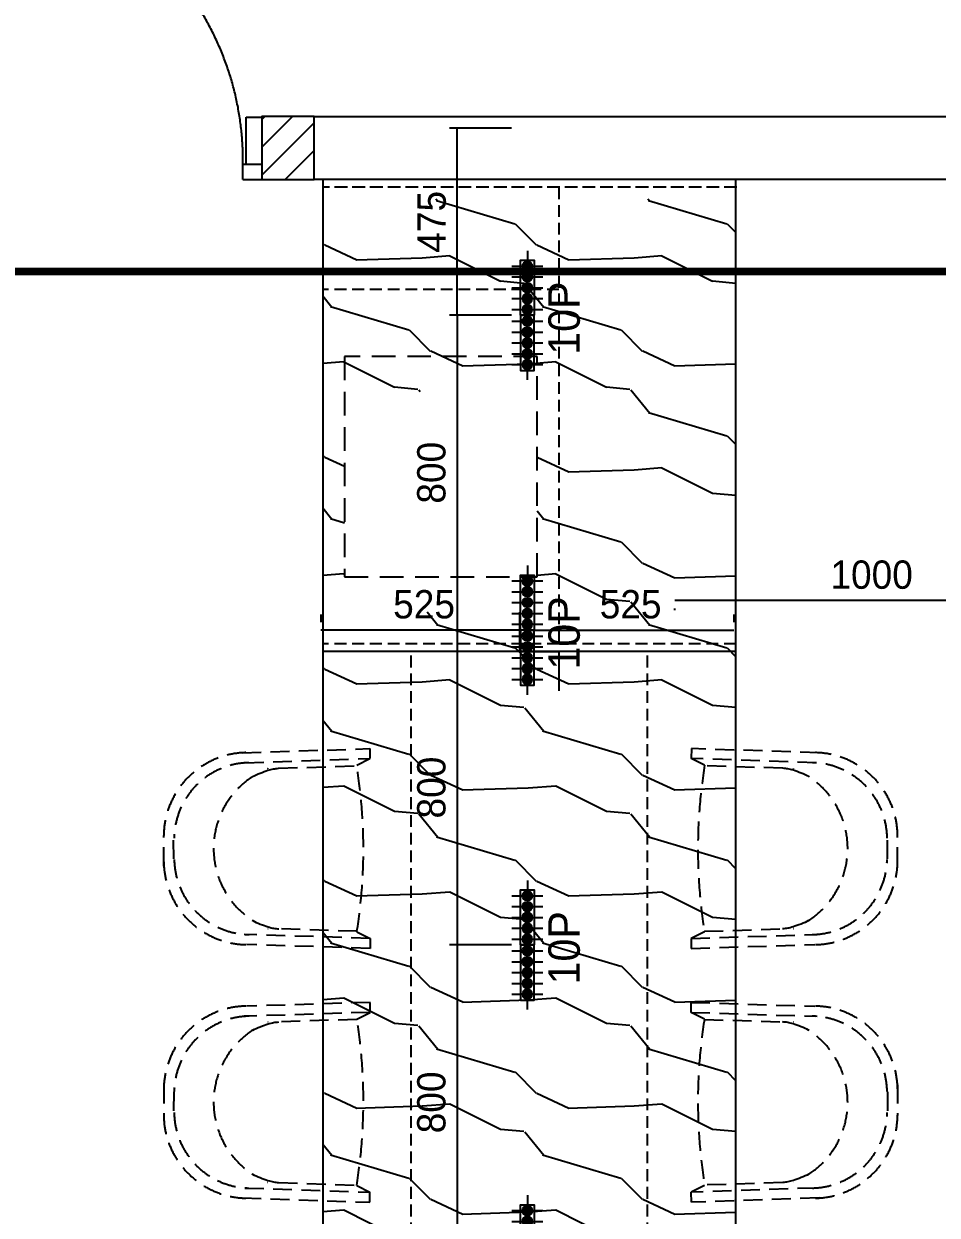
# Model space of a CAD drawing. Header units: millimetres. Extents: x 346859 to 753976, y -86090 to 5333.
# Drawn here: x 434973 to 437295, y -16846 to -13819 of the extents above; entities that cross this region are included whole.
import ezdxf

# ---------------------------------------------------------------- set-up
doc = ezdxf.new("R2010")
doc.units = ezdxf.units.MM
doc.header["$LTSCALE"] = 60
for name, pattern in [('ACAD_ISO05W100', [33, 24, -3, 0, -3, 0, -3]), ('DASHED', [0.75, 0.5, -0.25]), ('DASHEDX2', [1.5, 1, -0.5]), ('DH-HID2', [1.2, 0.8, -0.4]), ('HID2', [1, 0.5, -0.5])]:
    doc.linetypes.add(name, pattern=pattern)
for name, color, linetype in [('0-ELC TEXT', 7, 'Continuous'), ('03-WAL NEW', 3, 'Continuous'), ('06-FUR', 6, 'Continuous'), ('07-DIM WAL', 5, 'Continuous'), ('2CONTINUOUS', 2, 'Continuous'), ('3.기호.계단선', 30, 'Continuous'), ('ac-door', 30, 'Continuous'), ('ac-Ref', 8, 'Continuous'), ('ac-wall-fin', 3, 'Continuous'), ('FU-FURM', 251, 'DH-HID2'), ('FUR', 8, 'DASHED'), ('HAT', 8, 'Continuous'), ('RC-LIGHT', 7, 'Continuous')]:
    doc.layers.add(name, color=color, linetype=linetype)
doc.styles.add('YOURNAME', font='HY울릉도M.TTF')
doc.styles.add('코레일둥고', font='Korail_Round_Gothic_Medium.ttf')
doc.dimstyles.new('40', dxfattribs={"dimscale": 40, "dimtxt": 1.8, "dimasz": 0.9, "dimexe": 0.5, "dimexo": 1, "dimgap": 0.7, "dimtad": 1, "dimdec": 0, "dimzin": 0, "dimdsep": 46, "dimtxsty": 'YOURNAME', "dimblk": 'NONE', "dimcen": 0, "dimclrd": 1, "dimclre": 1, "dimclrt": 7, "dimadec": 0, "dimazin": 0, "dimtfac": 1, "dimtdec": 0, "dimtix": 1, "dimtmove": 2, "dimatfit": 3, "dimldrblk": 'NONE', "dimfxl": 1, "dimtolj": 1, "dimtzin": 0, "dimarcsym": 0})

# ---------------------------------------------------------------- blocks, each defined once
blk = doc.blocks.new('VUSAUSEH')
at = {"layer": '2CONTINUOUS'}
blk.add_lwpolyline([(409911.2, 43123.2), (411673.2, 43123.2), (411673.2, 43223.2), (412785.2, 43223.2), (412785.2, 44084.2), (412985.2, 44084.2), (412985.2, 43163.2), (413398.2, 43163.2), (413398.2, 42963.2), (409911.2, 42963.2), (409911.2, 43123.2)], dxfattribs=at)
blk = doc.blocks.new('cjswjdeh')
at = {"layer": '03-WAL NEW'}
h = blk.add_hatch(dxfattribs=at)
h.set_pattern_fill('_USER', color=256, scale=50, angle=45, pattern_type=0)
h.set_pattern_definition([(45, (25800, -71), (-35.355339, 35.355339), [])])
h.paths.add_polyline_path([(435578.2, 42963.2), (435711.2, 42963.2), (435711.2, 43123.2), (435578.2, 43123.2)])
at = {"layer": 'HAT', "transparency": 33554687}
h = blk.add_hatch(dxfattribs=at)
h.set_pattern_fill('WOOD2', color=8, scale=15, angle=45)
h.set_pattern_definition([(153.4349, (25875.05, -196.95), (-808.222738, 269.40823), [144.5792, -1060.24832]), (184.3987, (25745.73, -132.296), (-2963.484369, -269.4073056), [70.25297, -3442.39367]), (181.8476, (25945.092, 131.723), (-7812.8229254, -269.40625675), [167.11955, -8188.86272]), (154.9831, (25778.06, 126.335), (-2963.4845503, 1347.0387427), [89.1898, -4370.3009]), (135, (25966.64, -105.36), (-538.81537, 5e-14), [76.2, -304.8]), (163.4429, (25912.763, -51.474), (5388.15302737, -1616.4487762), [207.9856, -10191.2905]), (129.2894, (25713.4, 7.796), (2155.2609596, -2694.0770352), [76.58024, -3752.42252]), (174.8056, (25664.91, 67.066), (2424.669286, -269.406506), [59.5141, -2916.19114])])
h.paths.add_polyline_path([(436783.2, 42913.5), (435733.2, 42913.5), (435733.2, 39563.2), (436783.2, 39563.2)])
h.paths.add_polyline_path([(435788.2, 41863.5), (436278.2, 41863.5), (436278.2, 42423.5), (435788.2, 42423.5)], flags=16)
at = {"layer": '03-WAL NEW'}
blk.add_lwpolyline([(435578.2, 42963.2), (435711.2, 42963.2), (435711.2, 43123.2), (435578.2, 43123.2)], close=True, dxfattribs=at)
at = {"layer": '06-FUR', "color": 8}
blk.add_line((436783.2, 41763.5), (435733.2, 41763.5), dxfattribs=at)
blk.add_lwpolyline([(436783.2, 42963.2), (435733.2, 42963.2), (435733.2, 39563.2), (436783.2, 39563.2)], close=True, dxfattribs=at)
at = {"layer": '06-FUR', "color": 8, "linetype": 'DASHEDX2'}
blk.add_lwpolyline([(435788.2, 41953.5), (436278.2, 41953.5), (436278.2, 42513.5), (435788.2, 42513.5)], close=True, dxfattribs=at)
at = {"layer": '06-FUR', "color": 8}
blk.add_lwpolyline([(436233.2, 41863.5), (436233.2, 41763.5), (436333.2, 41763.5), (436333.2, 41663.5)], dxfattribs=at)
at = {"layer": 'ac-door'}
for p, q in [((435530.4, 42963.2), (435530.4, 43001.2)), ((435578.2, 43001.2), (435530.4, 43001.2)), ((435530.4, 42963.2), (435578.2, 42963.2))]:
    blk.add_line(p, q, dxfattribs=at)
at = {"layer": 'ac-Ref', "linetype": 'ACAD_ISO05W100'}
blk.add_arc((434803.2, 43011.3), 727.2, 359.2023, 90.5641, dxfattribs=at)
at = {"layer": 'ac-wall-fin'}
for p, q in [((435538.4, 43001.2), (435538.4, 43121.2)), ((435538.4, 43121.2), (435578.2, 43121.2))]:
    blk.add_line(p, q, dxfattribs=at)
at = {"layer": 'FU-FURM', "color": 8}
for p, q in [((435528.4, 41506.2), (435853.2, 41517.1)), ((435853.2, 41517.1), (435853.2, 41491.7)), ((436670, 41517.1), (436669.9, 41491.7)), ((436994.7, 41506.2), (436670, 41517.1)), ((435535.1, 41481), (435853.2, 41491.7)), ((435620.9, 41467), (435819.4, 41473.6)), ((435819.4, 41474.7), (435853.2, 41491.7)), ((436988.1, 41481), (436669.9, 41491.7)), ((436703.8, 41474.7), (436669.9, 41491.7)), ((436902.3, 41467), (436703.7, 41473.6)), ((435554.7, 41445.9), (435558.9, 41448)), ((435558.9, 41448), (435563.7, 41450.3)), ((435563.7, 41450.3), (435568.7, 41452.5)), ((435568.7, 41452.5), (435574, 41454.6)), ((435574, 41454.6), (435579.2, 41456.7)), ((435579.2, 41456.7), (435584.4, 41458.6)), ((435584.4, 41458.6), (435589.2, 41460.3)), ((435589.2, 41460.3), (435593.6, 41461.8)), ((435593.6, 41461.8), (435597.6, 41463)), ((435597.6, 41463), (435601.2, 41463.9)), ((435601.2, 41463.9), (435604.6, 41464.7)), ((435604.6, 41464.7), (435607.9, 41465.3)), ((435607.9, 41465.3), (435611, 41465.8)), ((435611, 41465.8), (435614.2, 41466.2)), ((435614.2, 41466.2), (435617.5, 41466.6)), ((435617.5, 41466.6), (435620.9, 41467)), ((436905.7, 41466.6), (436902.3, 41467)), ((436909, 41466.2), (436905.7, 41466.6)), ((436912.1, 41465.8), (436909, 41466.2)), ((436915.3, 41465.3), (436912.1, 41465.8)), ((436918.6, 41464.7), (436915.3, 41465.3)), ((436921.9, 41463.9), (436918.6, 41464.7)), ((436925.6, 41463), (436921.9, 41463.9)), ((436929.5, 41461.8), (436925.6, 41463)), ((436933.9, 41460.3), (436929.5, 41461.8)), ((436938.8, 41458.6), (436933.9, 41460.3)), ((436943.9, 41456.7), (436938.8, 41458.6)), ((436949.2, 41454.6), (436943.9, 41456.7)), ((436954.4, 41452.5), (436949.2, 41454.6)), ((436959.5, 41450.3), (436954.4, 41452.5)), ((436964.2, 41448), (436959.5, 41450.3)), ((436968.5, 41445.9), (436964.2, 41448)), ((435328.9, 41218.7), (435328.9, 41296.6)), ((437194.2, 41218.7), (437194.3, 41296.6)), ((435354.3, 41236.7), (435354.2, 41289.8)), ((437168.9, 41236.7), (437168.9, 41289.8)), ((435555.1, 41079.9), (435559.4, 41077.7)), ((436968, 41079.9), (436963.8, 41077.7)), ((435559.4, 41077.7), (435564.1, 41075.5)), ((435564.1, 41075.5), (435569.2, 41073.3)), ((435569.2, 41073.3), (435574.5, 41071.1)), ((435574.5, 41071.1), (435579.7, 41069.1)), ((435579.7, 41069.1), (435584.9, 41067.2)), ((435584.9, 41067.2), (435589.7, 41065.5)), ((435589.7, 41065.5), (435594.1, 41064)), ((435594.1, 41064), (435598.1, 41062.9)), ((435598.1, 41062.9), (435601.7, 41061.9)), ((435601.7, 41061.9), (435605.1, 41061.1)), ((435605.1, 41061.1), (435608.4, 41060.5)), ((435608.4, 41060.5), (435611.5, 41060)), ((435611.5, 41060), (435614.7, 41059.6)), ((435614.7, 41059.6), (435618, 41059.3)), ((435618, 41059.3), (435621.4, 41058.9)), ((435820, 41052.7), (435621.4, 41058.9)), ((435819.9, 41051.6), (435853.8, 41034.8)), ((436703.2, 41051.6), (436669.4, 41034.8)), ((436703.2, 41052.7), (436901.8, 41058.9)), ((436905.2, 41059.3), (436901.8, 41058.9)), ((436908.5, 41059.6), (436905.2, 41059.3)), ((436911.6, 41060), (436908.5, 41059.6)), ((436914.8, 41060.5), (436911.6, 41060)), ((436918, 41061.1), (436914.8, 41060.5)), ((436921.4, 41061.9), (436918, 41061.1)), ((436925.1, 41062.9), (436921.4, 41061.9)), ((436929, 41064), (436925.1, 41062.9)), ((436933.4, 41065.5), (436929, 41064)), ((436938.3, 41067.2), (436933.4, 41065.5)), ((436943.4, 41069.1), (436938.3, 41067.2)), ((436948.7, 41071.1), (436943.4, 41069.1)), ((436954, 41073.3), (436948.7, 41071.1)), ((436959, 41075.5), (436954, 41073.3)), ((436963.8, 41077.7), (436959, 41075.5)), ((435853.8, 41034.8), (435533.2, 41044.7)), ((435853.8, 41009.4), (435539.7, 41019.1)), ((435853.8, 41034.8), (435853.8, 41009.4)), ((436669.4, 41034.8), (436669.3, 41009.4)), ((436669.3, 41009.4), (436983.5, 41019.1)), ((436669.4, 41034.8), (436989.9, 41044.7)), ((435853.8, 40872.2), (435539.7, 40862.4)), ((435853.8, 40846.8), (435853.8, 40872.2)), ((436669.3, 40872.2), (436983.5, 40862.4)), ((436669.4, 40846.8), (436669.3, 40872.2)), ((435853.8, 40846.8), (435533.2, 40836.8)), ((435819.9, 40829.9), (435853.8, 40846.8)), ((436669.4, 40846.8), (436989.9, 40836.8)), ((436703.2, 40829.9), (436669.4, 40846.8)), ((435564.1, 40806.1), (435569.2, 40808.3)), ((435569.2, 40808.3), (435574.5, 40810.4)), ((435574.5, 40810.4), (435579.7, 40812.5)), ((435579.7, 40812.5), (435584.9, 40814.4)), ((435584.9, 40814.4), (435589.7, 40816.1)), ((435589.7, 40816.1), (435594.1, 40817.5)), ((435594.1, 40817.5), (435598.1, 40818.7)), ((435598.1, 40818.7), (435601.7, 40819.6)), ((435601.7, 40819.6), (435605.1, 40820.4)), ((435605.1, 40820.4), (435608.4, 40821)), ((435608.4, 40821), (435611.5, 40821.5)), ((435611.5, 40821.5), (435614.7, 40821.9)), ((435614.7, 40821.9), (435618, 40822.3)), ((435618, 40822.3), (435621.4, 40822.7)), ((435820, 40828.8), (435621.4, 40822.7)), ((436703.2, 40828.8), (436901.8, 40822.7)), ((436905.2, 40822.3), (436901.8, 40822.7)), ((436908.5, 40821.9), (436905.2, 40822.3)), ((436911.6, 40821.5), (436908.5, 40821.9)), ((436914.8, 40821), (436911.6, 40821.5)), ((436918, 40820.4), (436914.8, 40821)), ((436921.4, 40819.6), (436918, 40820.4)), ((436925.1, 40818.7), (436921.4, 40819.6)), ((436929, 40817.5), (436925.1, 40818.7)), ((436933.4, 40816.1), (436929, 40817.5)), ((436938.3, 40814.4), (436933.4, 40816.1)), ((436943.4, 40812.5), (436938.3, 40814.4)), ((436948.7, 40810.4), (436943.4, 40812.5)), ((436954, 40808.3), (436948.7, 40810.4)), ((436959, 40806.1), (436954, 40808.3)), ((435555.1, 40801.7), (435559.4, 40803.9)), ((435559.4, 40803.9), (435564.1, 40806.1)), ((436963.8, 40803.9), (436959, 40806.1)), ((436968, 40801.7), (436963.8, 40803.9)), ((435328.9, 40662.9), (435328.9, 40584.9)), ((437194.2, 40662.9), (437194.3, 40584.9)), ((435354.3, 40644.8), (435354.2, 40591.7)), ((437168.9, 40644.8), (437168.9, 40591.7)), ((435554.7, 40435.7), (435558.9, 40433.5)), ((435558.9, 40433.5), (435563.7, 40431.3)), ((435563.7, 40431.3), (435568.7, 40429.1)), ((435568.7, 40429.1), (435574, 40426.9)), ((435574, 40426.9), (435579.2, 40424.9)), ((435579.2, 40424.9), (435584.4, 40423)), ((435584.4, 40423), (435589.2, 40421.2)), ((435589.2, 40421.2), (435593.6, 40419.8)), ((435593.6, 40419.8), (435597.6, 40418.6)), ((435597.6, 40418.6), (435601.2, 40417.6)), ((435601.2, 40417.6), (435604.6, 40416.9)), ((435604.6, 40416.9), (435607.9, 40416.2)), ((435607.9, 40416.2), (435611, 40415.7)), ((435611, 40415.7), (435614.2, 40415.3)), ((435614.2, 40415.3), (435617.5, 40414.9)), ((435617.5, 40414.9), (435620.9, 40414.6)), ((435620.9, 40414.6), (435819.4, 40407.9)), ((436902.3, 40414.6), (436703.7, 40407.9)), ((436905.7, 40414.9), (436902.3, 40414.6)), ((436909, 40415.3), (436905.7, 40414.9)), ((436912.1, 40415.7), (436909, 40415.3)), ((436915.3, 40416.2), (436912.1, 40415.7)), ((436918.6, 40416.9), (436915.3, 40416.2)), ((436921.9, 40417.6), (436918.6, 40416.9)), ((436925.6, 40418.6), (436921.9, 40417.6)), ((436929.5, 40419.8), (436925.6, 40418.6)), ((436933.9, 40421.2), (436929.5, 40419.8)), ((436938.8, 40423), (436933.9, 40421.2)), ((436943.9, 40424.9), (436938.8, 40423)), ((436949.2, 40426.9), (436943.9, 40424.9)), ((436954.4, 40429.1), (436949.2, 40426.9)), ((436959.5, 40431.3), (436954.4, 40429.1)), ((436964.2, 40433.5), (436959.5, 40431.3)), ((436968.5, 40435.7), (436964.2, 40433.5)), ((435535.1, 40400.5), (435853.2, 40389.9)), ((435819.4, 40406.8), (435853.2, 40389.9)), ((435853.2, 40364.5), (435853.2, 40389.9)), ((436703.8, 40406.8), (436669.9, 40389.9)), ((436988.1, 40400.5), (436669.9, 40389.9)), ((436670, 40364.5), (436669.9, 40389.9)), ((435528.4, 40375.4), (435853.2, 40364.5)), ((436994.7, 40375.4), (436670, 40364.5))]:
    blk.add_line(p, q, dxfattribs=at)
for centre, radius, start, end in [((435542.5, 41293.3), 213.6, 91.3567, 179.233), ((436980.7, 41293.3), 213.6, 0.767, 88.6433), ((435549.8, 41287), 194.3, 91.3565, 179.233), ((434506, 41261.6), 1330.6, 350.9232, 9.2189), ((438017.2, 41261.6), 1330.6, 170.7811, 189.0768), ((436973.4, 41287), 194.3, 0.767, 88.6435), ((435674.3, 41263), 218.5, 123.195, 236.9472), ((435674.3, 41263), 218.5, 111.67, 111.7928), ((436848.8, 41263), 218.5, 68.2072, 68.33), ((436848.8, 41263), 218.5, 303.0528, 56.805), ((435549.9, 41238.7), 194.3, 180.9092, 268.7854), ((436973.3, 41238.7), 194.3, 271.2146, 359.0908), ((435542.6, 41232.4), 213.6, 180.9092, 268.7855), ((436980.6, 41232.4), 213.6, 271.2145, 359.0908), ((435674.3, 41263), 218.5, 248.3494, 248.4722), ((436848.8, 41263), 218.5, 291.5278, 291.6506), ((435542.6, 40649.2), 213.6, 91.2145, 179.0908), ((435549.9, 40642.8), 194.3, 91.2146, 179.0908), ((436973.3, 40642.8), 194.3, 0.9092, 88.7854), ((436980.6, 40649.2), 213.6, 0.9092, 88.7855), ((435674.3, 40618.5), 218.5, 111.5278, 111.6506), ((434506, 40620), 1330.6, 350.7811, 9.0768), ((438017.2, 40620), 1330.6, 170.9232, 189.2189), ((436848.8, 40618.5), 218.5, 68.3494, 68.4722), ((435674.3, 40618.5), 218.5, 123.0528, 236.805), ((436848.8, 40618.5), 218.5, 303.195, 56.9472), ((435542.5, 40588.2), 213.6, 180.767, 268.6433), ((435549.8, 40594.6), 194.3, 180.767, 268.6435), ((436973.4, 40594.6), 194.3, 271.3565, 359.233), ((436980.7, 40588.2), 213.6, 271.3567, 359.233), ((435674.3, 40618.5), 218.5, 248.2072, 248.33), ((436848.8, 40618.5), 218.5, 291.67, 291.7928)]:
    blk.add_arc(centre, radius, start, end, dxfattribs=at)
at = {"layer": 'FUR', "color": 8}
for p, q in [((436783.2, 42943.2), (435733.2, 42943.2)), ((436333.2, 42943.2), (436333.2, 41783.5)), ((436333.2, 42683.5), (435733.2, 42683.5)), ((436783.2, 41783.5), (435733.2, 41783.5)), ((435958.2, 39563.2), (435958.2, 41763.5)), ((436558.2, 39563.2), (436558.2, 41763.5))]:
    blk.add_line(p, q, dxfattribs=at)
at = {"layer": 'FUR'}
blk.add_line((436785.7, 42943.2), (435735.7, 42943.2), dxfattribs=at)
blk.add_blockref('VUSAUSEH', (25800, 0))
blk = doc.blocks.new('1')
at = {"linetype": 'Continuous'}
h = blk.add_hatch(color=4, dxfattribs=at)
h.dxf.hatch_style = 1
edge = h.paths.add_edge_path()
edge.add_arc((11539653, -14273504), 37.5, 0, 360)
at = {"color": 1, "linetype": 'Continuous'}
for p, q in [((11539653, -14273637), (11539653, -14273370)), ((11539520, -14273504), (11539787, -14273504))]:
    blk.add_line(p, q, dxfattribs=at)
at = {"color": 4, "linetype": 'Continuous'}
for radius in [41.5, 37.5]:
    blk.add_circle((11539653, -14273504), radius, dxfattribs=at)
blk = doc.blocks.new("5RN'")
at = {"layer": 'RC-LIGHT'}
blk.add_lwpolyline([(188137.5, 27400.3), (188277.5, 27400.3), (188277.5, 27435.3), (188137.5, 27435.3)], close=True, dxfattribs=at)
at = {"layer": 'RC-LIGHT', "yscale": 0.2948704765105351, "zscale": 0.2948704765105351}
for p, xscale in [((-3214550.6, 4236252.7), 0.2948704765105351), ((-3214523.1, 4236252.7), 0.2948704765105351), ((3590910.6, 4236252.7), -0.2948704765105351), ((3590938.1, 4236252.7), -0.2948704765105351), ((3590965.5, 4236252.7), -0.2948704765105351)]:
    blk.add_blockref('1', p, dxfattribs=dict(at, xscale=xscale))
blk = doc.blocks.new('*D77')
at = {"layer": '07-DIM WAL', "color": 1, "lineweight": -2, "transparency": 16777216}
for p, q in [((436213.2, -15359.6), (436055.1, -15359.6)), ((436075.1, -15359.6), (436075.1, -16159.6)), ((436213.2, -16159.6), (436055.1, -16159.6))]:
    blk.add_line(p, q, dxfattribs=at)
at = {"layer": 'Defpoints', "color": 0, "transparency": 16777216}
for p in [(436253.2, -15359.6), (436075.1, -16159.6), (436253.2, -16159.6)]:
    blk.add_point(p, dxfattribs=at)
at = {"layer": '07-DIM WAL', "color": 7, "transparency": 16777216, "insert": (436009.6, -15759.6), "char_height": 72, "attachment_point": 5, "rotation": 90, "style": 'YOURNAME'}
blk.add_mtext('\\A1;800', dxfattribs=at)
blk = doc.blocks.new('_None')
blk = doc.blocks.new('*D78')
at = {"layer": '07-DIM WAL', "color": 1, "lineweight": -2, "transparency": 16777216}
for p, q in [((436213.2, -16159.6), (436055.1, -16159.6)), ((436075.1, -16159.6), (436075.1, -16959.6)), ((436213.2, -16959.6), (436055.1, -16959.6))]:
    blk.add_line(p, q, dxfattribs=at)
at = {"layer": 'Defpoints', "color": 0, "transparency": 16777216}
for p in [(436253.2, -16159.6), (436075.1, -16959.6), (436253.2, -16959.6)]:
    blk.add_point(p, dxfattribs=at)
at = {"layer": '07-DIM WAL', "color": 7, "transparency": 16777216, "insert": (436009.6, -16559.6), "char_height": 72, "attachment_point": 5, "rotation": 90, "style": 'YOURNAME'}
blk.add_mtext('\\A1;800', dxfattribs=at)
blk = doc.blocks.new('*D81')
at = {"layer": '07-DIM WAL', "color": 1, "lineweight": -2, "transparency": 16777216}
for p, q in [((437628.2, -15284.4), (436628.2, -15284.4)), ((436628.2, -15308.6), (436628.2, -15304.4)), ((437628.2, -15324.4), (437628.2, -15304.4))]:
    blk.add_line(p, q, dxfattribs=at)
at = {"layer": 'Defpoints', "color": 0, "transparency": 16777216}
for p in [(436628.2, -15268.6), (436628.2, -15284.4), (437628.2, -15284.4)]:
    blk.add_point(p, dxfattribs=at)
at = {"layer": '07-DIM WAL', "color": 7, "transparency": 16777216, "insert": (437128.2, -15219), "char_height": 72, "attachment_point": 5, "style": 'YOURNAME'}
blk.add_mtext('\\A1;1000', dxfattribs=at)
blk = doc.blocks.new('*D105')
at = {"layer": '07-DIM WAL', "color": 1, "lineweight": -2, "transparency": 16777216}
for p, q in [((436213.2, -14559.6), (436055.1, -14559.6)), ((436075.1, -14559.6), (436075.1, -15359.6)), ((436213.2, -15359.6), (436055.1, -15359.6))]:
    blk.add_line(p, q, dxfattribs=at)
at = {"layer": 'Defpoints', "color": 0, "transparency": 16777216}
for p in [(436253.2, -14559.6), (436075.1, -15359.6), (436253.2, -15359.6)]:
    blk.add_point(p, dxfattribs=at)
at = {"layer": '07-DIM WAL', "color": 7, "transparency": 16777216, "insert": (436009.6, -14959.6), "char_height": 72, "attachment_point": 5, "rotation": 90, "style": 'YOURNAME'}
blk.add_mtext('\\A1;800', dxfattribs=at)
blk = doc.blocks.new('*D107')
at = {"layer": '07-DIM WAL', "color": 1, "lineweight": -2, "transparency": 16777216}
for p, q in [((436213.2, -14084.4), (436055.1, -14084.4)), ((436075.1, -14559.6), (436075.1, -14084.4)), ((436213.2, -14559.6), (436055.1, -14559.6))]:
    blk.add_line(p, q, dxfattribs=at)
at = {"layer": 'Defpoints', "color": 0, "transparency": 16777216}
for p in [(436075.1, -14084.4), (436253.2, -14084.4), (436253.2, -14559.6)]:
    blk.add_point(p, dxfattribs=at)
at = {"layer": '07-DIM WAL', "color": 7, "transparency": 16777216, "insert": (436010.4, -14322), "char_height": 72, "attachment_point": 5, "rotation": 90, "style": 'YOURNAME'}
blk.add_mtext('\\A1;475', dxfattribs=at)
blk = doc.blocks.new('*D108')
at = {"layer": '07-DIM WAL', "color": 1, "lineweight": -2, "transparency": 16777216}
for p, q in [((436253.2, -15319.6), (436253.2, -15339.6)), ((436778.2, -15319.6), (436778.2, -15339.6)), ((436253.2, -15359.6), (436778.2, -15359.6))]:
    blk.add_line(p, q, dxfattribs=at)
at = {"layer": 'Defpoints', "color": 0, "transparency": 16777216}
for p in [(436253.2, -15359.6), (436778.2, -15359.6), (436778.2, -15359.6)]:
    blk.add_point(p, dxfattribs=at)
at = {"layer": '07-DIM WAL', "color": 7, "transparency": 16777216, "insert": (436515.7, -15294.3), "char_height": 72, "attachment_point": 5, "style": 'YOURNAME'}
blk.add_mtext('\\A1;525', dxfattribs=at)
blk = doc.blocks.new('*D109')
at = {"layer": '07-DIM WAL', "color": 1, "lineweight": -2, "transparency": 16777216}
for p, q in [((435728.2, -15319.6), (435728.2, -15339.6)), ((436253.2, -15319.6), (436253.2, -15339.6)), ((436253.2, -15359.6), (435728.2, -15359.6))]:
    blk.add_line(p, q, dxfattribs=at)
at = {"layer": 'Defpoints', "color": 0, "transparency": 16777216}
for p in [(435728.2, -15359.6), (435728.2, -15359.6), (436253.2, -15359.6)]:
    blk.add_point(p, dxfattribs=at)
at = {"layer": '07-DIM WAL', "color": 7, "transparency": 16777216, "insert": (435990.7, -15294.3), "char_height": 72, "attachment_point": 5, "style": 'YOURNAME'}
blk.add_mtext('\\A1;525', dxfattribs=at)

msp = doc.modelspace()

# ---------------------------------------------------------------- linework, layer by layer
at = {"layer": '3.기호.계단선', "color": 140, "linetype": 'HID2', "const_width": 20}
msp.add_lwpolyline([(429033.2, -13832.4), (433551.2, -13832.4), (433551.2, -14448.3), (441103.2, -14448.3), (441103.2, -16536.6)], dxfattribs=at)

# ---------------------------------------------------------------- block references
msp.add_blockref('cjswjdeh', (0, -57177.6))
at = {"layer": 'RC-LIGHT', "xscale": -1, "rotation": 270}
for p in [(408835.4, -202697.1), (408835.4, -203497.1), (408835.4, -204297.1), (408835.4, -205097.1)]:
    msp.add_blockref("5RN'", p, dxfattribs=at)
at = {"layer": 'RC-LIGHT', "rotation": 270}
for p in [(408835.4, 173577.8), (408835.4, 172777.8), (408835.4, 171977.8)]:
    msp.add_blockref("5RN'", p, dxfattribs=at)

# ---------------------------------------------------------------- texts
at = {"layer": '0-ELC TEXT', "color": 7, "linetype": 'DASHEDX2', "style": '코레일둥고'}
for p in [(436386.5, -14659.9), (436386.5, -15459.9), (436386.5, -16259.9)]:
    msp.add_text('10P', height=80, rotation=90, dxfattribs=at).set_placement(p)

# ---------------------------------------------------------------- dimensions: what is measured, and where the dimension line sits
at = {"layer": '07-DIM WAL'}
for base, p1, p2, picture, middle in [((436075.1, -14084.4), (436253.2, -14559.6), (436253.2, -14084.4), '*D107', (436010.4, -14322)), ((436075.1, -15359.6), (436253.2, -14559.6), (436253.2, -15359.6), '*D105', (436009.6, -14959.6)), ((436075.1, -16159.6), (436253.2, -15359.6), (436253.2, -16159.6), '*D77', (436009.6, -15759.6)), ((436075.1, -16959.6), (436253.2, -16159.6), (436253.2, -16959.6), '*D78', (436009.6, -16559.6))]:
    dim = msp.add_linear_dim(base=base, p1=p1, p2=p2, angle=90, dimstyle='40', dxfattribs=at)
    dim.commit()
    dim.dimension.update_dxf_attribs({"geometry": picture, "text_midpoint": middle})
for base, p1, p2, picture, middle in [((436628.2, -15284.4), (437628.2, -15284.4), (436628.2, -15268.6), '*D81', (437128.2, -15219)), ((435728.2, -15359.6), (436253.2, -15359.6), (435728.2, -15359.6), '*D109', (435990.7, -15294.3)), ((436778.2, -15359.6), (436253.2, -15359.6), (436778.2, -15359.6), '*D108', (436515.7, -15294.3))]:
    dim = msp.add_linear_dim(base=base, p1=p1, p2=p2, dimstyle='40', dxfattribs=at)
    dim.commit()
    dim.dimension.update_dxf_attribs({"geometry": picture, "text_midpoint": middle})

doc.saveas('drawing.dxf')
